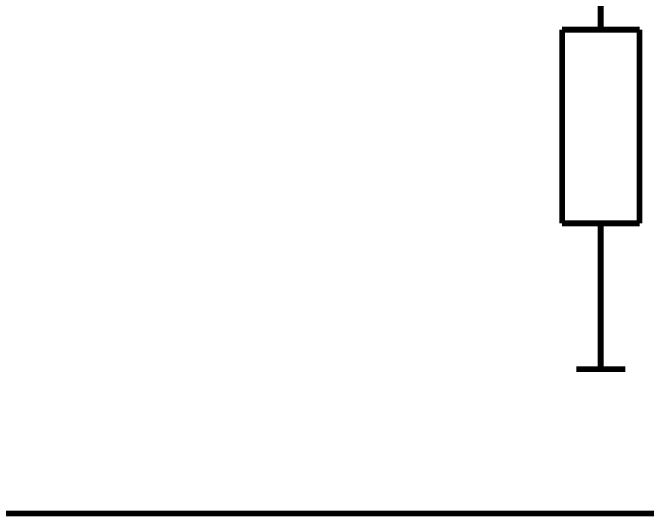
# Model space of a CAD drawing. Header units: inches. Extents: x 0 to 420, y 0 to 297.
# Drawn here: x 91.16 to 123.94, y 108.85 to 134.87 of the extents above; entities that cross this region are included whole.
import ezdxf

# ---------------------------------------------------------------- set-up
doc = ezdxf.new("R2010")
doc.units = ezdxf.units.IN
doc.layers.add('Sheet', color=255, linetype='Continuous')

msp = doc.modelspace()

# ---------------------------------------------------------------- linework, layer by layer
at = {"layer": 'Sheet', "const_width": 0.3}
for points in [[(375.451, 109), (90.061, 109), (90.061, 148.993), (84.551, 148.993)], [(121.529, 133.993), (121.529, 138.989)], [(123.534, 133.993), (119.536, 133.993)], [(119.536, 133.993), (119.536, 123.989)], [(123.534, 123.989), (123.534, 133.993)], [(119.536, 123.989), (123.534, 123.989)], [(121.529, 123.989), (121.529, 118.993)], [(121.529, 118.993), (121.529, 116.45)], [(120.264, 116.45), (122.806, 116.45)]]:
    msp.add_lwpolyline(points, dxfattribs=at)

doc.saveas('drawing.dxf')
